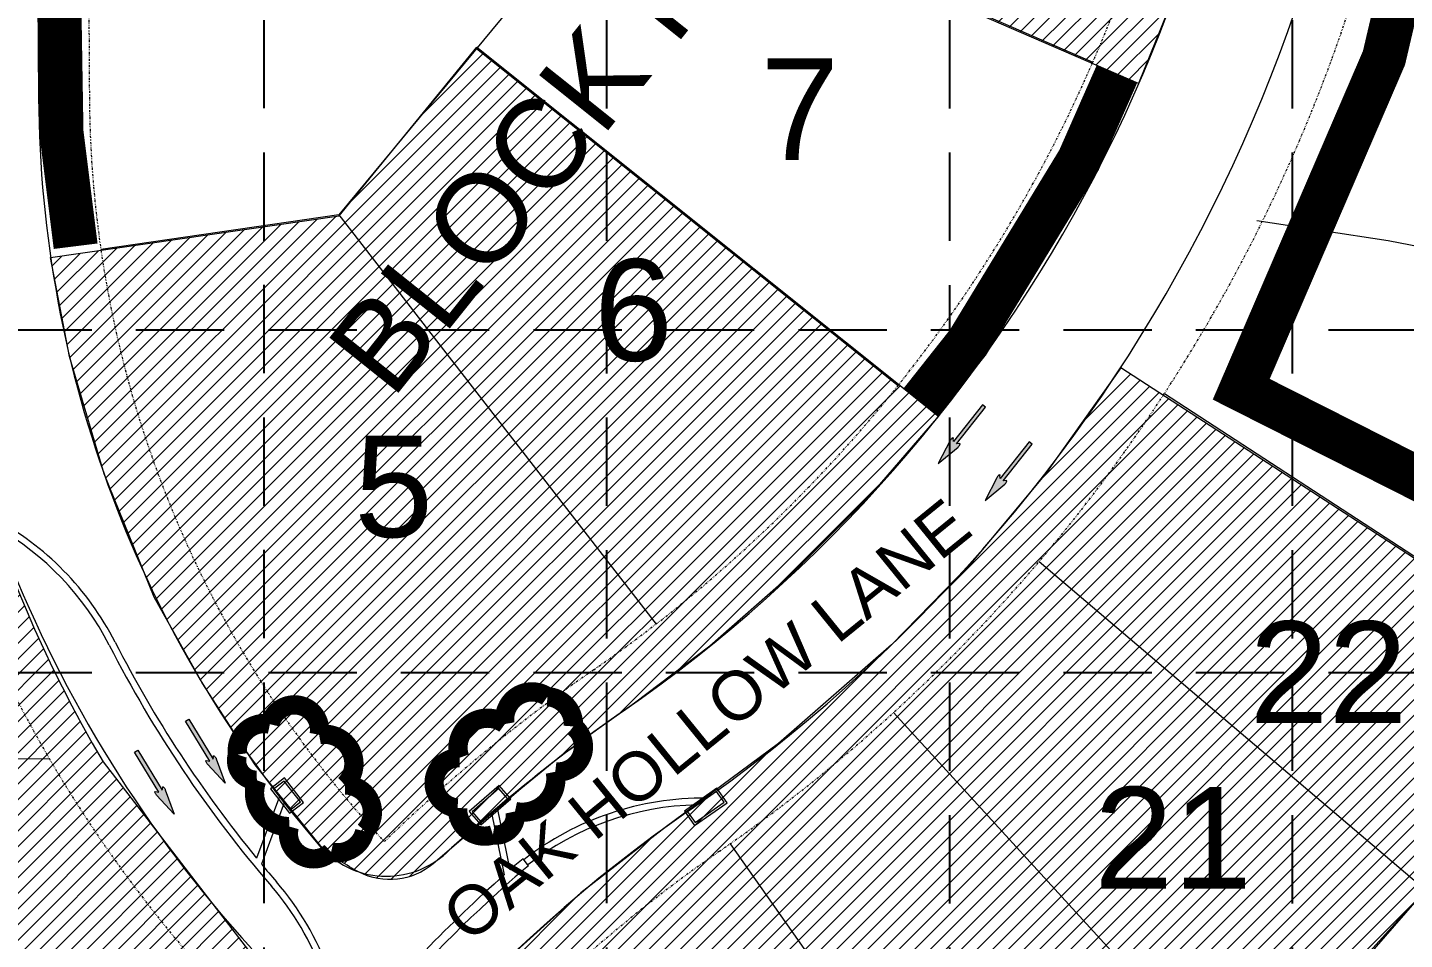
# Model space of a CAD drawing. Extents: x 218174 to 221286, y 216036 to 221010.
# Drawn here: x 219521 to 219832.8, y 220169.5 to 220376 of the extents above; entities that cross this region are included whole.
import ezdxf
from ezdxf.enums import TextEntityAlignment as Align

# ---------------------------------------------------------------- set-up
doc = ezdxf.new("R2010")
doc.units = 0
doc.header["$MEASUREMENT"] = 0
doc.linetypes.add('DASHED', pattern=[0.75, 0.5, -0.25])
doc.linetypes.add('DIVIDE', pattern=[1.25, 0.5, -0.25, 0, -0.25, 0, -0.25])
for name, color, linetype, lineweight in [('1 ARROWS', 7, 'Continuous', 0), ('1 BLOCK NUMBERS', 7, 'Continuous', 0), ('1 CURB LINE', 7, 'Continuous', 0), ('1 LOT NUMBERS', 7, 'Continuous', 0), ('1 STORM PIPE', 5, 'Continuous', 0), ('1 STREET NAMES', 7, 'Continuous', 0), ('1 TOPO', 42, 'Continuous', 0), ('PH.3-10', 7, 'Continuous', 0), ('PH.3-27', 7, 'Continuous', 0), ('PH.3-29', 7, 'Continuous', 0)]:
    doc.layers.add(name, color=color, linetype=linetype, lineweight=lineweight)
for name, color, linetype in [('1 EROSION BLANKETS', 84, 'Continuous'), ('1 INLET PROTECTION', 5, 'Continuous'), ('1 LIMITS OF DISTURBANCE', 1, 'DASHED'), ('1 SODDED LOT', 2, 'Continuous'), ('GRID', 251, 'DASHED')]:
    doc.layers.add(name, color=color, linetype=linetype)
doc.styles.get("Standard").update_dxf_attribs({"font": 'ARIAL.TTF'})
pattern_1 = [(45, (0, 0), (-1.767766952966369, 1.767766952966369), [])]

msp = doc.modelspace()

# ---------------------------------------------------------------- hatches: boundary and pattern name
at = {"layer": '1 ARROWS', "linetype": 'Continuous', "lineweight": 0}
h = msp.add_hatch(color=256, dxfattribs=at)
edge = h.paths.add_edge_path()
edge.add_line((219732.1239573365, 220281.8267715373), (219731.3070387706, 220281.7756616024))
edge.add_line((219731.3070387706, 220281.7756616024), (219737.8883347622, 220290.0646680146))
edge.add_line((219737.8883347622, 220290.0646680146), (219737.2123265707, 220290.5962967492))
edge.add_line((219737.2123265707, 220290.5962967492), (219730.6335178413, 220282.3104229925))
edge.add_line((219730.6335178413, 220282.3104229925), (219730.5752290513, 220283.0411066124))
edge.add_line((219730.5752290513, 220283.0411066124), (219730.5745907865, 220283.0427322415))
edge.add_ellipse((219730.2048890041, 220282.6531347852), major_axis=(0.3482267448612479, 0.4385637866688355), ratio=0.2857142856463292, start_angle=-17.18267223182842, end_angle=124.7269333316521)
edge.add_line((219729.903531748, 220282.4850711733), (219729.9044726889, 220282.4857777967))
edge.add_line((219729.9044726889, 220282.4857777967), (219727.2299, 220277.2903))
edge.add_line((219727.2299, 220277.2903), (219731.7157929522, 220281.0425202814))
edge.add_line((219731.7157929522, 220281.0425202814), (219731.7157032025, 220281.0409607121))
edge.add_ellipse((219731.8179673489, 220281.3783610805), major_axis=(0.3482267448234779, 0.4385637866334504), ratio=0.2857142857001599, start_angle=234.1684722200599, end_angle=374.4967194455411)
edge.add_line((219732.1239573365, 220281.8267715373), (219732.1239573365, 220281.8267715373))
h = msp.add_hatch(color=256, dxfattribs=at)
edge = h.paths.add_edge_path()
edge.add_line((219742.6966573365, 220273.4322715373), (219741.8797387705, 220273.3811616024))
edge.add_line((219741.8797387705, 220273.3811616024), (219748.4610347621, 220281.6701680146))
edge.add_line((219748.4610347621, 220281.6701680146), (219747.7850265707, 220282.2017967492))
edge.add_line((219747.7850265707, 220282.2017967492), (219741.2062178413, 220273.9159229925))
edge.add_line((219741.2062178413, 220273.9159229925), (219741.1479290513, 220274.6466066124))
edge.add_line((219741.1479290513, 220274.6466066124), (219741.1472907865, 220274.6482322415))
edge.add_ellipse((219740.7775890041, 220274.2586347852), major_axis=(0.3482267448612479, 0.4385637866688355), ratio=0.2857142856463292, start_angle=-17.18267223182842, end_angle=124.7269333316521)
edge.add_line((219740.476231748, 220274.0905711733), (219740.4771726889, 220274.0912777967))
edge.add_line((219740.4771726889, 220274.0912777967), (219737.8026, 220268.8958))
edge.add_line((219737.8026, 220268.8958), (219742.2884929522, 220272.6480202814))
edge.add_line((219742.2884929522, 220272.6480202814), (219742.2884032025, 220272.6464607121))
edge.add_ellipse((219742.3906673489, 220272.9838610805), major_axis=(0.3482267448234779, 0.4385637866334504), ratio=0.2857142857001599, start_angle=234.1684722200599, end_angle=374.4967194455411)
edge.add_line((219742.6966573365, 220273.4322715373), (219742.6966573365, 220273.4322715373))
h = msp.add_hatch(color=256, dxfattribs=at)
edge = h.paths.add_edge_path()
edge.add_line((219561.4672329908, 220210.0446731895), (219562.2712222852, 220209.8911504284))
edge.add_line((219562.2712222852, 220209.8911504284), (219556.7855369778, 220218.9425766517))
edge.add_line((219556.7855369778, 220218.9425766517), (219557.5230813177, 220219.3848937019))
edge.add_line((219557.5230813177, 220219.3848937019), (219563.0066934258, 220210.3368882746))
edge.add_line((219563.0066934258, 220210.3368882746), (219563.156484222, 220211.0544248496))
edge.add_line((219563.156484222, 220211.0544248496), (219563.1573220165, 220211.0559572176))
edge.add_ellipse((219563.4750481428, 220210.6229264657), major_axis=(-0.2902588503688108, 0.4789047845389429), ratio=0.2857142857174454, start_angle=235.2730666700991, end_angle=377.1826722255583, ccw=False)
edge.add_line((219563.7528560106, 220210.4182698357), (219563.7520114898, 220210.4190892688))
edge.add_line((219563.7520114898, 220210.4190892688), (219565.7514, 220204.9283))
edge.add_line((219565.7514, 220204.9283), (219561.7734438035, 220209.2152860869))
edge.add_line((219561.7734438035, 220209.2152860869), (219561.7733365484, 220209.2137276238))
edge.add_ellipse((219561.7143516423, 220209.561316056), major_axis=(-0.2902588503509425, 0.4789047845255291), ratio=0.2857142857266298, start_angle=-14.496719439743288, end_angle=125.83152777737209, ccw=False)
edge.add_line((219561.4672329908, 220210.0446731895), (219561.4672329908, 220210.0446731895))
h = msp.add_hatch(color=256, dxfattribs=at)
edge = h.paths.add_edge_path()
edge.add_line((219549.9221329908, 220203.0475731895), (219550.7261222852, 220202.8940504284))
edge.add_line((219550.7261222852, 220202.8940504284), (219545.2404369778, 220211.9454766517))
edge.add_line((219545.2404369778, 220211.9454766517), (219545.9779813177, 220212.3877937019))
edge.add_line((219545.9779813177, 220212.3877937019), (219551.4615934258, 220203.3397882746))
edge.add_line((219551.4615934258, 220203.3397882746), (219551.611384222, 220204.0573248496))
edge.add_line((219551.611384222, 220204.0573248496), (219551.6122220165, 220204.0588572176))
edge.add_ellipse((219551.9299481428, 220203.6258264657), major_axis=(-0.2902588503688108, 0.4789047845389429), ratio=0.2857142857174454, start_angle=235.2730666700991, end_angle=377.1826722255583, ccw=False)
edge.add_line((219552.2077560106, 220203.4211698357), (219552.2069114898, 220203.4219892688))
edge.add_line((219552.2069114898, 220203.4219892688), (219554.2063, 220197.9312))
edge.add_line((219554.2063, 220197.9312), (219550.2283438035, 220202.2181860869))
edge.add_line((219550.2283438035, 220202.2181860869), (219550.2282365484, 220202.2166276238))
edge.add_ellipse((219550.1692516423, 220202.564216056), major_axis=(-0.2902588503509425, 0.4789047845255291), ratio=0.2857142857266298, start_angle=-14.496719439743288, end_angle=125.83152777737209, ccw=False)
edge.add_line((219549.9221329908, 220203.0475731895), (219549.9221329908, 220203.0475731895))
at = {"layer": '1 SODDED LOT', "lineweight": 0}
h = msp.add_hatch(dxfattribs=at)
h.set_pattern_fill('ANSI31', color=256, scale=20, style=0)
h.set_pattern_definition(pattern_1)
edge = h.paths.add_edge_path()
edge.add_line((219364.6281475338, 220460.2936178464), (219232.8937301259, 220458.3902000675))
edge.add_line((219232.8937301259, 220458.3902000675), (219232.6231869011, 220560.1742229382))
edge.add_arc((219252.4173911525, 220560.2268361844), 19.79427417461874, 87.31007514687991, 180.1522925506069, ccw=False)
edge.add_line((219253.3463522889, 220579.999299898), (219474.9020951599, 220581.4859661451))
edge.add_arc((219475.036513095, 220561.4538536736), 20.03256344687747, 1.4560062429595177, 90.38445594781979, ccw=False)
edge.add_line((219495.0626086259, 220561.9628684477), (219497.1438557371, 220356.6911186352))
edge.add_arc((219791.7574147218, 220359.6782009741), 294.6287015865418, 180.5809011215974, 210.5828542980567)
edge.add_line((219538.1132394377, 220209.7758856383), (219575.8693280001, 220160.804141306))
edge.add_line((219575.8693280001, 220160.804141306), (219367.0058403096, 220160.001326015))
edge.add_line((219367.0058403096, 220160.001326015), (219364.6281475338, 220460.2936178464))
at = {"layer": '1 SODDED LOT', "linetype": 'Continuous', "lineweight": 0}
h = msp.add_hatch(dxfattribs=at)
h.set_pattern_fill('ANSI31', color=256, scale=20, style=0)
h.set_pattern_definition(pattern_1)
edge = h.paths.add_edge_path()
edge.add_line((219602.7784793339, 220559.9344761625), (219602.7784793339, 220571.9632260684))
edge.add_line((219602.7784793339, 220571.9632260684), (219620.4720608258, 220565.9555908452))
edge.add_line((219620.4720608258, 220565.9555908452), (219633.6385344724, 220560.5404843989))
edge.add_line((219633.6385344724, 220560.5404843989), (219651.9253105404, 220551.6809244579))
edge.add_line((219651.9253105404, 220551.6809244579), (219668.9425439259, 220543.9105488374))
edge.add_line((219668.9425439259, 220543.9105488374), (219683.8347094466, 220538.6223392258))
edge.add_line((219683.8347094466, 220538.6223392258), (219706.8953646941, 220532.2129721088))
edge.add_line((219706.8953646941, 220532.2129721088), (219724.3616612927, 220528.5640569867))
edge.add_line((219724.3616612927, 220528.5640569867), (219749.5353894655, 220525.9162117467))
edge.add_line((219749.5353894655, 220525.9162117467), (219779.3773260968, 220525.6812823724))
edge.add_arc((219779.1995171923, 220503.0950814091), 22.58690084893725, 37.781304304721914, 89.54895073534789, ccw=False)
edge.add_arc((219781.1481114029, 220504.6055478774), 20.1214336822965, -8.476052165405918, 37.78130430469878, ccw=False)
edge.add_line((219801.0497698659, 220501.639728622), (219799.7511149104, 220475.3389757959))
edge.add_line((219799.7511149104, 220475.3389757959), (219797.7902411187, 220455.2509567365))
edge.add_line((219797.7902411187, 220455.2509567365), (219793.4670472438, 220428.6815527271))
edge.add_line((219793.4670472438, 220428.6815527271), (219781.8662333434, 220386.3423972114))
edge.add_line((219781.8662333434, 220386.3423972114), (219772.5456104747, 220363.3325084734))
edge.add_line((219772.5456104747, 220363.3325084734), (219657.5235750148, 220413.2223498989))
edge.add_line((219657.5235750148, 220413.2223498989), (219633.0011165609, 220383.8178473354))
edge.add_line((219633.0011165609, 220383.8178473354), (219603.9692011778, 220407.673873235))
edge.add_line((219603.9692011778, 220407.673873235), (219602.7784793339, 220559.9344761625))
h = msp.add_hatch(dxfattribs=at)
h.set_pattern_fill('ANSI31', color=256, scale=20, style=0)
h.set_pattern_definition(pattern_1)
edge = h.paths.add_edge_path()
edge.add_line((219526.2461769135, 220323.9223792564), (219591.5442367588, 220333.3814508902))
edge.add_line((219591.5442367588, 220333.3814508902), (219622.7758362136, 220371.5567157192))
edge.add_line((219622.7758362136, 220371.5567157192), (219727.2596130487, 220288.0514650598))
edge.add_line((219727.2596130487, 220288.0514650598), (219711.4903015742, 220269.7328219048))
edge.add_line((219711.4903015742, 220269.7328219048), (219693.5661483194, 220251.8223492854))
edge.add_line((219693.5661483194, 220251.8223492854), (219675.474450092, 220235.9819695811))
edge.add_line((219675.474450092, 220235.9819695811), (219658.4173260628, 220223.0648607706))
edge.add_line((219658.4173260628, 220223.0648607706), (219650.3315416568, 220217.2864110971))
edge.add_line((219650.3315416568, 220217.2864110971), (219641.935510917, 220211.2189173469))
edge.add_line((219641.935510917, 220211.2189173469), (219632.7148814492, 220203.6532697004))
edge.add_line((219632.7148814492, 220203.6532697004), (219612.8516672641, 220186.6913040199))
edge.add_arc((219603.0647836599, 220198.1521788322), 15.07099008503849, 242.38841733745681, 310.4952930759175, ccw=False)
edge.add_arc((219619.1471225937, 220228.8997150842), 49.77045133669206, 230.8748589507821, 242.3884173374654, ccw=False)
edge.add_line((219587.7411579714, 220190.2893121804), (219572.549417771, 220209.062470198))
edge.add_line((219572.549417771, 220209.062470198), (219560.5890544938, 220227.670087948))
edge.add_line((219560.5890544938, 220227.670087948), (219549.6884718622, 220247.0341187609))
edge.add_line((219549.6884718622, 220247.0341187609), (219538.359400967, 220274.9482262235))
edge.add_line((219538.359400967, 220274.9482262235), (219530.5132805734, 220301.5281914588))
edge.add_line((219530.5132805734, 220301.5281914588), (219526.2461769135, 220323.9223792564))
h = msp.add_hatch(dxfattribs=at)
h.set_pattern_fill('ANSI31', color=256, scale=20, style=0)
h.set_pattern_definition(pattern_1)
edge = h.paths.add_edge_path()
edge.add_line((219475.4323052449, 219147.444003146), (219484.0059976856, 219158.0672530681))
edge.add_line((219484.0059976856, 219158.0672530681), (219525.0296510095, 219215.8261341982))
edge.add_line((219525.0296510095, 219215.8261341982), (219555.3456011817, 219266.1077832075))
edge.add_line((219555.3456011817, 219266.1077832075), (219580.1136357446, 219315.1255244578))
edge.add_line((219580.1136357446, 219315.1255244578), (219602.5341624803, 219366.8883159152))
edge.add_line((219602.5341624803, 219366.8883159152), (219621.3793221881, 219420.9509069505))
edge.add_line((219621.3793221881, 219420.9509069505), (219636.5571038646, 219475.7616311401))
edge.add_line((219636.5571038646, 219475.7616311401), (219648.3246516918, 219535.0259385895))
edge.add_line((219648.3246516918, 219535.0259385895), (219655.1489825292, 219587.1166144214))
edge.add_line((219655.1489825292, 219587.1166144214), (219659.2672806414, 219644.1361634186))
edge.add_line((219659.2672806414, 219644.1361634186), (219659.254730776, 219733.059728265))
edge.add_line((219659.254730776, 219733.059728265), (219657.4870566138, 219948.8443099199))
edge.add_line((219657.4870566138, 219948.8443099199), (219688.7331481751, 220030.9676380692))
edge.add_line((219688.7331481751, 220030.9676380692), (219749.0571499495, 220093.8122126724))
edge.add_line((219749.0571499495, 220093.8122126724), (219797.1930126573, 220136.0663225271))
edge.add_line((219797.1930126573, 220136.0663225271), (219840.5630852996, 220184.1232006675))
edge.add_line((219840.5630852996, 220184.1232006675), (219872.5042217056, 220231.4895576038))
edge.add_line((219872.5042217056, 220231.4895576038), (219768.5820726932, 220298.9748182372))
edge.add_line((219768.5820726932, 220298.9748182372), (219751.5323121054, 220274.9457712017))
edge.add_line((219751.5323121054, 220274.9457712017), (219734.6029277781, 220254.6460065115))
edge.add_line((219734.6029277781, 220254.6460065115), (219716.61547027, 220236.2493353521))
edge.add_line((219716.61547027, 220236.2493353521), (219691.0586083644, 220213.8978556696))
edge.add_line((219691.0586083644, 220213.8978556696), (219665.3797267635, 220194.9206644955))
edge.add_line((219665.3797267635, 220194.9206644955), (219646.3238232265, 220180.0664160972))
edge.add_line((219646.3238232265, 220180.0664160972), (219622.5762976214, 220158.7157978516))
edge.add_line((219622.5762976214, 220158.7157978516), (219597.137506899, 220129.1230808097))
edge.add_line((219597.137506899, 220129.1230808097), (219581.6785911615, 220107.4716529112))
edge.add_line((219581.6785911615, 220107.4716529112), (219569.5877775821, 220088.7570101068))
edge.add_arc((219750.1028268064, 219972.1331540567), 214.9111602416781, 147.1350465495527, 168.4719511664674)
edge.add_arc((220206.0321608502, 219879.1408230171), 680.2273229459104, 168.4719511664666, 178.0273705019318)
edge.add_line((219526.2079510478, 219902.555661235), (219527.2301247836, 219639.9876281985))
edge.add_arc((218960.6703304758, 219637.7820187235), 566.5640874952472, -25.11841071174888, 0.22305055361238146, ccw=False)
edge.add_arc((218340.7872357614, 219928.399408143), 1251.190641278881, 330.4295665447405, 334.88158928825175, ccw=False)
edge.add_arc((218923.4802639634, 219597.7813066724), 581.235796430975, 322.07344402292466, 330.4295665447392, ccw=False)
edge.add_arc((219395.5992003155, 219229.8951809441), 17.29280903881189, 142.0734440229354, 235.1860688875663)
edge.add_line((219385.7265072294, 219215.6976045424), (219475.4323052449, 219147.444003146))

# ---------------------------------------------------------------- linework, layer by layer
at = {"layer": '1 ARROWS', "linetype": 'Continuous', "lineweight": 0}
for p, q in [((219737.2123265707, 220290.5962967492), (219730.6335178413, 220282.3104229925)), ((219731.3070387706, 220281.7756616024), (219737.8883347622, 220290.0646680146)), ((219737.8883347622, 220290.0646680146), (219737.2123265707, 220290.5962967492)), ((219729.9044726889, 220282.4857777967), (219727.2299, 220277.2903)), ((219729.903531748, 220282.4850711733), (219729.9044726889, 220282.4857777967)), ((219730.5752290513, 220283.0411066124), (219730.5745907865, 220283.0427322415)), ((219730.6335178413, 220282.3104229925), (219730.5752290513, 220283.0411066124)), ((219747.7850265707, 220282.2017967492), (219741.2062178413, 220273.9159229925)), ((219748.4610347621, 220281.6701680146), (219747.7850265707, 220282.2017967492)), ((219727.2299, 220277.2903), (219731.7157929522, 220281.0425202814)), ((219732.1239573365, 220281.8267715373), (219731.3070387706, 220281.7756616024)), ((219731.7157929522, 220281.0425202814), (219731.7157032025, 220281.0409607121)), ((219732.1239573365, 220281.8267715373), (219732.1239573365, 220281.8267715373)), ((219741.8797387705, 220273.3811616024), (219748.4610347621, 220281.6701680146)), ((219740.4771726889, 220274.0912777967), (219737.8026, 220268.8958)), ((219740.476231748, 220274.0905711733), (219740.4771726889, 220274.0912777967)), ((219741.1479290513, 220274.6466066124), (219741.1472907865, 220274.6482322415)), ((219741.2062178413, 220273.9159229925), (219741.1479290513, 220274.6466066124)), ((219742.6966573365, 220273.4322715373), (219741.8797387705, 220273.3811616024)), ((219742.6966573365, 220273.4322715373), (219742.6966573365, 220273.4322715373)), ((219737.8026, 220268.8958), (219742.2884929522, 220272.6480202814)), ((219742.2884929522, 220272.6480202814), (219742.2884032025, 220272.6464607121)), ((219556.7855369778, 220218.9425766517), (219557.5230813177, 220219.3848937019)), ((219562.2712222852, 220209.8911504284), (219556.7855369778, 220218.9425766517)), ((219557.5230813177, 220219.3848937019), (219563.0066934258, 220210.3368882746)), ((219545.2404369778, 220211.9454766517), (219545.9779813177, 220212.3877937019)), ((219550.7261222852, 220202.8940504284), (219545.2404369778, 220211.9454766517)), ((219545.9779813177, 220212.3877937019), (219551.4615934258, 220203.3397882746)), ((219563.0066934258, 220210.3368882746), (219563.156484222, 220211.0544248496)), ((219563.156484222, 220211.0544248496), (219563.1573220165, 220211.0559572176)), ((219561.4672329908, 220210.0446731895), (219562.2712222852, 220209.8911504284)), ((219561.4672329908, 220210.0446731895), (219561.4672329908, 220210.0446731895)), ((219561.7734438035, 220209.2152860869), (219561.7733365484, 220209.2137276238)), ((219565.7514, 220204.9283), (219561.7734438035, 220209.2152860869)), ((219563.7528560106, 220210.4182698357), (219563.7520114898, 220210.4190892688)), ((219563.7520114898, 220210.4190892688), (219565.7514, 220204.9283)), ((219549.9221329908, 220203.0475731895), (219550.7261222852, 220202.8940504284)), ((219549.9221329908, 220203.0475731895), (219549.9221329908, 220203.0475731895)), ((219550.2283438035, 220202.2181860869), (219550.2282365484, 220202.2166276238)), ((219554.2063, 220197.9312), (219550.2283438035, 220202.2181860869)), ((219551.4615934258, 220203.3397882746), (219551.611384222, 220204.0573248496)), ((219551.611384222, 220204.0573248496), (219551.6122220165, 220204.0588572176)), ((219552.2077560106, 220203.4211698357), (219552.2069114898, 220203.4219892688)), ((219552.2069114898, 220203.4219892688), (219554.2063, 220197.9312))]:
    msp.add_line(p, q, dxfattribs=at)
for centre, major_axis, ratio, start_param, end_param in [((219730.2048890041, 220282.6531347852), (0.3482267448612479, 0.4385637866688355), 0.2857142856463292, -0.2998942047364084, 2.176895652552789), ((219731.8179673489, 220281.3783610805), (0.3482267448234779, 0.4385637866334504), 0.2857142857001599, 4.08701084460492, 6.536200792242166), ((219740.7775890041, 220274.2586347852), (0.3482267448612479, 0.4385637866688355), 0.2857142856463292, -0.2998942047364084, 2.176895652552789), ((219742.3906673489, 220272.9838610805), (0.3482267448234779, 0.4385637866334504), 0.2857142857001599, 4.08701084460492, 6.536200792242166)]:
    msp.add_ellipse(centre, major_axis=major_axis, ratio=ratio, start_param=start_param, end_param=end_param, dxfattribs=at)
at = {"layer": '1 ARROWS', "linetype": 'Continuous', "lineweight": 0, "extrusion": (0, 0, -0.9999999999999999)}
for centre in [(219563.4750481428, 220210.6229264657), (219551.9299481428, 220203.6258264657)]:
    msp.add_ellipse(centre, major_axis=(-0.2902588503688103, 0.478904784538942), ratio=0.2857142857174454, start_param=-0.2998942046269744, end_param=2.176895652522226, dxfattribs=at)
at = {"layer": '1 ARROWS', "linetype": 'Continuous', "lineweight": 0, "extrusion": (0, 0, -0.9999999999999998)}
for centre in [(219561.7143516423, 220209.561316056), (219550.1692516423, 220202.564216056)]:
    msp.add_ellipse(centre, major_axis=(-0.2902588503509423, 0.4789047845255287), ratio=0.2857142857266298, start_param=4.087010844649741, end_param=6.536200792140974, dxfattribs=at)
at = {"layer": '1 ARROWS', "linetype": 'Continuous', "lineweight": 0}
for p in [(219730.5752290513, 220283.0411066124), (219741.1479290513, 220274.6466066124), (219563.156484222, 220211.0544248496), (219551.611384222, 220204.0573248496)]:
    msp.add_point(p, dxfattribs=at)
at = {"layer": '1 CURB LINE', "color": 7, "linetype": 'Continuous', "lineweight": 0}
msp.add_line((219522.2936, 220561.7748), (219523.5174, 220360.1636), dxfattribs=at)
for centre, radius, start, end in [((219464.1807801111, 220497.8027696703), 336.4999999999992, 304.7004944444444, 0.3477916666666745), ((219464.1807801111, 220497.8027696703), 363.4999999999992, 304.7004944444444, 0.3477916666666745), ((219785.0125313658, 220361.7509781316), 261.5, 180.3477888888889, 220.8318361111112), ((219785.0125313658, 220361.7509781316), 288.5, 180.3477888888889, 222.3517111111111), ((219862.6814171367, 219922.3053828038), 363.500000000001, 124.7004944444445, 132.7653416666667), ((219862.6814171367, 219922.3053828038), 336.500000000001, 124.7004944444445, 180.3477888888889), ((219602.2859330335, 220203.8483490784), 20, 220.8318361111112, 312.7653416666667)]:
    msp.add_arc(centre, radius, start, end, dxfattribs=at)
at = {"layer": '1 EROSION BLANKETS', "lineweight": 0, "const_width": 10, "flags": 128}
for points in [[(219531.9101046904, 220326.5157392247), (219528.684447774, 220352.3012964607), (219527.8047192798, 220406.2165514467), (219527.2211718792, 220562.1009981651), (219532.6261513508, 220574.060034716), (219544.980384045, 220577.2748394493), (219595.3198579933, 220569.3278875433), (219598.8640424473, 220567.2715520147), (219603.0941794967, 220567.0430728627)], [(219723.2584369559, 220291.1971933541), (219733.9569411417, 220304.7067730401), (219759.0725514852, 220345.9838421176), (219767.6647272311, 220365.4666056596)]]:
    msp.add_lwpolyline(points, dxfattribs=at)
at = {"layer": '1 INLET PROTECTION', "color": 170, "ltscale": 100}
for points, const_width in [([(219640.4980007478, 220207.5075779688, 0.5205670505517462), (219640.4980007478, 220207.5075779688, 0.7651954600696135), (219644.5985611564, 220217.7752430846, 0.4178788784126488), (219638.7163888069, 220224.5141043191, 0.6649002420699669), (219629.123555631, 220218.3250277855, 0.744833174426672), (219618.8836374535, 220210.6898051508, 0.9756416855879776), (219618.3741175902, 220199.3012286834, 0.5205670505517462), (219626.3920032991, 220193.2205587746, 0.5205670505517462), (219631.3772800353, 220198.5109391505, 0.5402640007904789), (219640.4980007478, 220207.5075779688)], 4.365771642706342), ([(219580.2980052308, 220195.1102260696, 0.5205670505517462), (219580.2980052308, 220195.1102260696, 0.7651954600696135), (219589.7405891004, 220189.3589520838, 0.4178788784126488), (219597.3639671697, 220194.0383013013, 0.6649002420699669), (219592.8566940118, 220204.5269430322, 0.744833174426672), (219587.0310502207, 220215.8941952675, 0.9756416855879776), (219575.8858667219, 220218.2908949198, 0.5205670505517462), (219568.5562752038, 220211.3961051509, 0.5205670505517462), (219572.9437522593, 220205.6003175646, 0.5402640007904789), (219580.2980052308, 220195.1102260696)], 4.365771642706343)]:
    msp.add_lwpolyline(points, format="xyb", close=True, dxfattribs=dict(at, const_width=const_width))
at = {"layer": '1 LIMITS OF DISTURBANCE', "lineweight": 0, "ltscale": 50, "const_width": 10, "flags": 128}
msp.add_lwpolyline([(219795.8126128298, 220294.1240772989), (219828.134343115, 220369.1366200729), (219851.8287879115, 220470.182271975), (219922.6441570617, 220466.019840405), (219922.6441570617, 219877.2712411153), (219898.6892812135, 219877.2712411153), (219898.6892812135, 219829.8185415252), (219898.6892812135, 219823.7315118232), (219926.8632809638, 219823.7315118232), (219926.8632809638, 219527.7813082046), (219891.3802011511, 219466.4095382395), (219783.5307126085, 219399.4123521535), (219693.9642650548, 219309.8342923901), (219662.0224883495, 219250.0913946521), (219626.8046204895, 219173.9805770289), (219620.2524381803, 219105.235322775), (219602.2340115313, 219113.4192769275), (219607.1481162483, 219169.0701975892), (219579.3014374788, 219173.1621746655), (219549.8167024603, 219128.9688060296), (219503.1325475741, 219159.2494502902), (219587.4916333504, 219298.3767403642), (219646.3202375506, 219456.1992878347), (219679.4409759368, 219633.2601736337), (219671.2059804604, 219940.3519262827), (219685.6824423594, 219990.9809145564), (219706.3631052641, 219976.5154860266), (219728.0778087842, 220000.2801202655), (219722.9076483938, 220048.8426170949), (219818.4617264007, 220135.9860479461), (219868.1291635908, 220203.9002078371), (219889.0417642302, 220246.9995747512)], close=True, dxfattribs=at)
at = {"layer": '1 SODDED LOT', "lineweight": 0, "flags": 128}
msp.add_lwpolyline([(219364.6281475338, 220460.2936178464), (219232.8937301259, 220458.3902000675), (219232.6231869011, 220560.1742229382, -0.4288186116014613), (219253.3463522889, 220579.999299898), (219474.9020951599, 220581.4859661451, -0.4087463979646913), (219495.0626086259, 220561.9628684477), (219497.1438557371, 220356.6911186352, 0.1316611676495847), (219538.1132394377, 220209.7758856383), (219575.8693280001, 220160.804141306), (219367.0058403096, 220160.001326015)], format="xyb", close=True, dxfattribs=at)
at = {"layer": '1 SODDED LOT', "linetype": 'Continuous', "lineweight": 0, "flags": 128}
for points in [[(219602.7784793339, 220559.9344761625), (219602.7784793339, 220571.9632260684), (219620.4720608258, 220565.9555908452), (219633.6385344724, 220560.5404843989), (219651.9253105404, 220551.6809244579), (219668.9425439259, 220543.9105488374), (219683.8347094466, 220538.6223392258), (219706.8953646941, 220532.2129721088), (219724.3616612927, 220528.5640569867), (219749.5353894655, 220525.9162117467), (219779.3773260968, 220525.6812823724, -0.2298005694861824), (219797.0511863716, 220516.932927971, -0.2046219778182962), (219801.0497698659, 220501.639728622), (219799.7511149104, 220475.3389757959), (219797.7902411187, 220455.2509567365), (219793.4670472438, 220428.6815527271), (219781.8662333434, 220386.3423972114), (219772.5456104747, 220363.3325084734), (219657.5235750148, 220413.2223498989), (219633.0011165609, 220383.8178473354), (219603.9692011778, 220407.673873235)], [(219526.2461769135, 220323.9223792564), (219591.5442367588, 220333.3814508902), (219622.7758362136, 220371.5567157192), (219727.2596130487, 220288.0514650598), (219711.4903015742, 220269.7328219048), (219693.5661483194, 220251.8223492854), (219675.474450092, 220235.9819695811), (219658.4173260628, 220223.0648607706), (219650.3315416568, 220217.2864110971), (219641.935510917, 220211.2189173469), (219632.7148814492, 220203.6532697004), (219612.8516672641, 220186.6913040199, -0.3062406763523609), (219596.0797538677, 220184.7976252662, -0.0502796812533997), (219587.7411579714, 220190.2893121804), (219572.549417771, 220209.062470198), (219560.5890544938, 220227.670087948), (219549.6884718622, 220247.0341187609), (219538.359400967, 220274.9482262235), (219530.5132805734, 220301.5281914588)]]:
    msp.add_lwpolyline(points, format="xyb", close=True, dxfattribs=at)
msp.add_lwpolyline([(219659.254730776, 219733.059728265), (219657.4870566138, 219948.8443099199), (219688.7331481751, 220030.9676380692), (219749.0571499495, 220093.8122126724), (219797.1930126573, 220136.0663225271), (219840.5630852996, 220184.1232006675), (219872.5042217056, 220231.4895576038), (219768.5820726932, 220298.9748182372), (219751.5323121054, 220274.9457712017), (219734.6029277781, 220254.6460065115), (219716.61547027, 220236.2493353521), (219691.0586083644, 220213.8978556696), (219665.3797267635, 220194.9206644955), (219646.3238232265, 220180.0664160972), (219622.5762976214, 220158.7157978516), (219597.137506899, 220129.1230808097), (219581.6785911615, 220107.4716529112), (219569.5877775821, 220088.7570101068, 0.09336972847187419), (219539.5270720376, 220015.0826395015, 0.04171755807883162), (219526.2079510478, 219902.555661235)], format="xyb", dxfattribs=at)
at = {"layer": '1 STORM PIPE', "linetype": 'Continuous', "lineweight": 0}
for p, q in [((219578.0399, 220201.8954), (219572.861, 220187.9559)), ((219579.1227, 220200.5031), (219573.964, 220186.618)), ((219626.0415, 220198.2461), (219628.9484, 220184.1639)), ((219627.3393, 220199.3786), (219630.2427, 220185.3132)), ((219634.4712, 220186.2223), (219633.2406, 220187.7989))]:
    msp.add_line(p, q, dxfattribs=at)
for centre, radius, start, end in [((219482.29711255, 220206.9498954118), 65.74999999999592, 27.08414444444445, 61.93795555555558), ((219482.29711255, 220206.9498954118), 64.24999999999592, 27.08414444444445, 60.43636944444442), ((219785.0145926183, 220361.7525594331), 275.7525385040842, 207.0841444444444, 220.78325), ((219785.0145926183, 220361.7525594331), 274.2525385040842, 207.0841444444444, 219.3244027777778), ((219673.8497120695, 220135.7710408414), 65.75000000000372, 89.19918333333332, 127.9729722222222), ((219673.8497120695, 220135.7710408414), 64.25000000000372, 91.08315833333333, 127.9729611111111), ((219785.0145926183, 220361.7525594331), 274.2525385040842, 219.6866472222222, 220.78325), ((219673.8497120695, 220135.7710408414), 66.00000000000374, 127.9730083333334, 131.3542166666667), ((219673.8497120695, 220135.7710408414), 64.00000000000372, 127.9729583333333, 131.4959888888889), ((219862.6820346565, 219922.3048155723), 349.0008366420466, 131.4959888888889, 145.8092555555556), ((219527.5693687309, 220139.6631171114), 65.75000000000347, 20.10071111111112, 40.78325000000001), ((219862.6820346565, 219922.3048155723), 351.0008366420466, 131.7518916666667, 139.865513888889), ((219527.5693687309, 220139.6631171114), 64.25000000000347, 20.10071111111112, 40.78325000000001)]:
    msp.add_arc(centre, radius, start, end, dxfattribs=at)
at = {"layer": '1 TOPO', "color": 5, "linetype": 'Continuous', "lineweight": 0}
msp.add_lwpolyline([(219942.170459253, 220241.6535944439), (219906.5669, 220284.297), (219896.9064, 220295.3075), (219889.4747, 220302.443), (219878.5372, 220311.9741), (219873.2723, 220316.0723), (219867.3379, 220319.6241), (219858.262, 220322.0426), (219829.1109, 220327.7391), (219799.3390659202, 220332.2550882212)], dxfattribs=at)
at = {"layer": 'GRID', "color": 253, "linetype": 'DASHED', "ltscale": 40}
for p, q in [((219574.6183524896, 216427.7317983443), (219574.6183524896, 220928.2973227122)), ((219652.2111346712, 216427.7195991363), (219652.2111346712, 220928.2973227122)), ((219729.8039168528, 216427.7073999283), (219729.8039168528, 220928.2973227122)), ((219807.3966990344, 216427.6952007203), (219807.3966990344, 220928.2973227122)), ((218255.5410554017, 220307.5550652589), (221204.0667783041, 220307.5550652589)), ((218255.5410554017, 220229.9622830775), (221204.0667783041, 220229.9622830775))]:
    msp.add_line(p, q, dxfattribs=at)
at = {"layer": 'PH.3-10', "color": 7, "linetype": 'Continuous', "lineweight": 0}
for points in [[(219580.3352, 220198.1295), (219583.4928, 220200.5852), (219579.1954, 220206.1108), (219576.0379, 220203.6552)], [(219580.423, 220198.8312), (219582.7911, 220200.6729), (219579.1076, 220205.4091), (219576.7395, 220203.5674)], [(219620.9986, 220198.4907), (219623.6286, 220195.4768), (219630.4096, 220201.3944), (219627.7797, 220204.4082)], [(219621.704, 220198.4426), (219623.6766, 220196.1823), (219629.7042, 220201.4424), (219627.7317, 220203.7027)], [(219669.749, 220198.5856), (219672.0548, 220195.317), (219679.4091, 220200.5049), (219677.1034, 220203.7735)], [(219670.4458, 220198.4651), (219672.1751, 220196.0137), (219678.7122, 220200.6251), (219676.983, 220203.0767)]]:
    msp.add_lwpolyline(points, close=True, dxfattribs=at)
at = {"layer": 'PH.3-27', "color": 7, "linetype": 'DIVIDE', "lineweight": 0}
msp.add_line((219533.7407, 220570.5114), (219535.0171, 220360.2335), dxfattribs=at)
for centre, radius, start, end in [((219464.1807801111, 220497.8027696703), 325, 304.7004944444444, 359.6119611111111), ((219464.1807477195, 220497.8027229777), 375, 304.7004944444444, 359.7101166666667), ((219785.0125313658, 220361.7509781316), 250, 180.3477888888889, 222.8687833333333), ((219785.0125313658, 220361.7509781316), 300, 180.3477888888889, 223.7123361111111), ((219862.6814171367, 219922.3053828038), 375, 124.7004944444445, 134.0851083333333), ((219862.6814171367, 219922.3053828038), 325, 124.7004944444445, 180.3477888888889)]:
    msp.add_arc(centre, radius, start, end, dxfattribs=at)
at = {"layer": 'PH.3-29', "color": 7, "linetype": 'Continuous', "lineweight": 0}
for p, q in [((219657.6951, 220413.6647), (219591.5009, 220333.598)), ((219657.6951, 220413.6647), (219762.2278, 220368.215)), ((219622.6405, 220371.2636), (219718.1417, 220295.0003)), ((219591.5009, 220333.598), (219537.617, 220325.7587)), ((219591.5009, 220333.598), (219663.3266, 220240.9644)), ((219778.4144, 220293.1513), (219872.7311, 220231.7256)), ((219750.0436, 220255.0943), (219837.5359, 220180.81)), ((219717.0924, 220220.9261), (219796.0077, 220134.5331)), ((219525.956, 220210.4575), (219365.9291, 220209.4861)), ((219680.0888, 220191.1944), (219749.0089, 220093.3218)), ((219842.2705, 220186.2434), (219801.1064, 220139.0039))]:
    msp.add_line(p, q, dxfattribs=at)

# ---------------------------------------------------------------- texts
at = {"layer": '1 BLOCK NUMBERS', "color": 7, "linetype": 'Continuous', "lineweight": 0}
msp.add_text('BLOCK P', height=20, rotation=51.36834722222223, dxfattribs=at).set_placement((219633.5531248026, 220345.0865435699), align=Align.MIDDLE)
at = {"layer": '1 LOT NUMBERS', "color": 7, "linetype": 'Continuous', "lineweight": 0}
for s, p in [('7', (219686.9311, 220346.0487)), ('7', (219686.9311, 220346.0487)), ('7', (219686.9311, 220346.0487)), ('7', (219686.9311, 220346.0487)), ('7', (219686.9311, 220346.0487)), ('7', (219686.9311, 220346.0487)), ('7', (219686.9311, 220346.0487)), ('7', (219686.9311, 220346.0487)), ('7', (219686.9311, 220346.0487)), ('7', (219686.9311, 220346.0487)), ('7', (219686.9311, 220346.0487)), ('7', (219686.9311, 220346.0487)), ('7', (219686.9311, 220346.0487)), ('7', (219686.9311, 220346.0487)), ('7', (219686.9311, 220346.0487)), ('7', (219686.9311, 220346.0487)), ('7', (219686.9311, 220346.0487)), ('7', (219686.9311, 220346.0487)), ('7', (219686.9311, 220346.0487)), ('7', (219686.9311, 220346.0487)), ('7', (219686.9311, 220346.0487)), ('7', (219686.9311, 220346.0487)), ('7', (219686.9311, 220346.0487)), ('7', (219686.9311, 220346.0487)), ('7', (219686.9311, 220346.0487)), ('7', (219686.9311, 220346.0487)), ('7', (219686.9311, 220346.0487)), ('7', (219686.9311, 220346.0487)), ('7', (219686.9311, 220346.0487)), ('7', (219686.9311, 220346.0487)), ('7', (219686.9311, 220346.0487)), ('7', (219686.9311, 220346.0487)), ('6', (219649.2604, 220300.5762)), ('6', (219649.2604, 220300.5762)), ('6', (219649.2604, 220300.5762)), ('6', (219649.2604, 220300.5762)), ('6', (219649.2604, 220300.5762)), ('6', (219649.2604, 220300.5762)), ('6', (219649.2604, 220300.5762)), ('6', (219649.2604, 220300.5762)), ('6', (219649.2604, 220300.5762)), ('6', (219649.2604, 220300.5762)), ('6', (219649.2604, 220300.5762)), ('6', (219649.2604, 220300.5762)), ('6', (219649.2604, 220300.5762)), ('6', (219649.2604, 220300.5762)), ('6', (219649.2604, 220300.5762)), ('6', (219649.2604, 220300.5762)), ('6', (219649.2604, 220300.5762)), ('6', (219649.2604, 220300.5762)), ('6', (219649.2604, 220300.5762)), ('6', (219649.2604, 220300.5762)), ('6', (219649.2604, 220300.5762)), ('6', (219649.2604, 220300.5762)), ('6', (219649.2604, 220300.5762)), ('6', (219649.2604, 220300.5762)), ('6', (219649.2604, 220300.5762)), ('6', (219649.2604, 220300.5762)), ('6', (219649.2604, 220300.5762)), ('6', (219649.2604, 220300.5762)), ('6', (219649.2604, 220300.5762)), ('6', (219649.2604, 220300.5762)), ('6', (219649.2604, 220300.5762)), ('6', (219649.2604, 220300.5762)), ('5', (219594.9702, 220260.6491)), ('5', (219594.9702, 220260.6491)), ('5', (219594.9702, 220260.6491)), ('5', (219594.9702, 220260.6491)), ('5', (219594.9702, 220260.6491)), ('5', (219594.9702, 220260.6491)), ('5', (219594.9702, 220260.6491)), ('5', (219594.9702, 220260.6491)), ('5', (219594.9702, 220260.6491)), ('5', (219594.9702, 220260.6491)), ('5', (219594.9702, 220260.6491)), ('5', (219594.9702, 220260.6491)), ('5', (219594.9702, 220260.6491)), ('5', (219594.9702, 220260.6491)), ('5', (219594.9702, 220260.6491)), ('5', (219594.9702, 220260.6491)), ('5', (219594.9702, 220260.6491)), ('5', (219594.9702, 220260.6491)), ('5', (219594.9702, 220260.6491)), ('5', (219594.9702, 220260.6491)), ('5', (219594.9702, 220260.6491)), ('5', (219594.9702, 220260.6491)), ('5', (219594.9702, 220260.6491)), ('5', (219594.9702, 220260.6491)), ('5', (219594.9702, 220260.6491)), ('5', (219594.9702, 220260.6491)), ('5', (219594.9702, 220260.6491)), ('5', (219594.9702, 220260.6491)), ('5', (219594.9702, 220260.6491)), ('5', (219594.9702, 220260.6491)), ('5', (219594.9702, 220260.6491)), ('5', (219594.9702, 220260.6491)), ('22', (219797.6793404064, 220218.570625944)), ('21', (219762.506315259, 220181.0493460522))]:
    msp.add_text(s, height=23, dxfattribs=at).set_placement(p)
at = {"layer": '1 STREET NAMES', "color": 7, "linetype": 'Continuous', "lineweight": 0}
msp.add_text('OAK HOLLOW LANE', height=11, rotation=39.0652, dxfattribs=at).set_placement((219674.6917789815, 220219.1948125427), align=Align.MIDDLE)
msp.add_text('OAK HOLLOW LANE', height=11, rotation=39.0652, dxfattribs=at).set_placement((219674.6917789815, 220219.1948125427), align=Align.MIDDLE)
msp.add_text('OAK HOLLOW LANE', height=11, rotation=39.0652, dxfattribs=at).set_placement((219674.6917789815, 220219.1948125427), align=Align.MIDDLE)
msp.add_text('OAK HOLLOW LANE', height=11, rotation=39.0652, dxfattribs=at).set_placement((219674.6917789815, 220219.1948125427), align=Align.MIDDLE)
msp.add_text('OAK HOLLOW LANE', height=11, rotation=39.0652, dxfattribs=at).set_placement((219674.6917789815, 220219.1948125427), align=Align.MIDDLE)
msp.add_text('OAK HOLLOW LANE', height=11, rotation=39.0652, dxfattribs=at).set_placement((219674.6917789815, 220219.1948125427), align=Align.MIDDLE)
msp.add_text('OAK HOLLOW LANE', height=11, rotation=39.0652, dxfattribs=at).set_placement((219674.6917789815, 220219.1948125427), align=Align.MIDDLE)
msp.add_text('OAK HOLLOW LANE', height=11, rotation=39.0652, dxfattribs=at).set_placement((219674.6917789815, 220219.1948125427), align=Align.MIDDLE)
msp.add_text('OAK HOLLOW LANE', height=11, rotation=39.0652, dxfattribs=at).set_placement((219674.6917789815, 220219.1948125427), align=Align.MIDDLE)
msp.add_text('OAK HOLLOW LANE', height=11, rotation=39.0652, dxfattribs=at).set_placement((219674.6917789815, 220219.1948125427), align=Align.MIDDLE)
msp.add_text('OAK HOLLOW LANE', height=11, rotation=39.0652, dxfattribs=at).set_placement((219674.6917789815, 220219.1948125427), align=Align.MIDDLE)
msp.add_text('OAK HOLLOW LANE', height=11, rotation=39.0652, dxfattribs=at).set_placement((219674.6917789815, 220219.1948125427), align=Align.MIDDLE)
msp.add_text('OAK HOLLOW LANE', height=11, rotation=39.0652, dxfattribs=at).set_placement((219674.6917789815, 220219.1948125427), align=Align.MIDDLE)
msp.add_text('OAK HOLLOW LANE', height=11, rotation=39.0652, dxfattribs=at).set_placement((219674.6917789815, 220219.1948125427), align=Align.MIDDLE)
msp.add_text('OAK HOLLOW LANE', height=11, rotation=39.0652, dxfattribs=at).set_placement((219674.6917789815, 220219.1948125427), align=Align.MIDDLE)
msp.add_text('OAK HOLLOW LANE', height=11, rotation=39.0652, dxfattribs=at).set_placement((219674.6917789815, 220219.1948125427), align=Align.MIDDLE)
msp.add_text('OAK HOLLOW LANE', height=11, rotation=39.0652, dxfattribs=at).set_placement((219674.6917789815, 220219.1948125427), align=Align.MIDDLE)
msp.add_text('OAK HOLLOW LANE', height=11, rotation=39.0652, dxfattribs=at).set_placement((219674.6917789815, 220219.1948125427), align=Align.MIDDLE)
msp.add_text('OAK HOLLOW LANE', height=11, rotation=39.0652, dxfattribs=at).set_placement((219674.6917789815, 220219.1948125427), align=Align.MIDDLE)
msp.add_text('OAK HOLLOW LANE', height=11, rotation=39.0652, dxfattribs=at).set_placement((219674.6917789815, 220219.1948125427), align=Align.MIDDLE)
msp.add_text('OAK HOLLOW LANE', height=11, rotation=39.0652, dxfattribs=at).set_placement((219674.6917789815, 220219.1948125427), align=Align.MIDDLE)
msp.add_text('OAK HOLLOW LANE', height=11, rotation=39.0652, dxfattribs=at).set_placement((219674.6917789815, 220219.1948125427), align=Align.MIDDLE)
msp.add_text('OAK HOLLOW LANE', height=11, rotation=39.0652, dxfattribs=at).set_placement((219674.6917789815, 220219.1948125427), align=Align.MIDDLE)
msp.add_text('OAK HOLLOW LANE', height=11, rotation=39.0652, dxfattribs=at).set_placement((219674.6917789815, 220219.1948125427), align=Align.MIDDLE)
msp.add_text('OAK HOLLOW LANE', height=11, rotation=39.0652, dxfattribs=at).set_placement((219674.6917789815, 220219.1948125427), align=Align.MIDDLE)
msp.add_text('OAK HOLLOW LANE', height=11, rotation=39.0652, dxfattribs=at).set_placement((219674.6917789815, 220219.1948125427), align=Align.MIDDLE)
msp.add_text('OAK HOLLOW LANE', height=11, rotation=39.0652, dxfattribs=at).set_placement((219674.6917789815, 220219.1948125427), align=Align.MIDDLE)
msp.add_text('OAK HOLLOW LANE', height=11, rotation=39.0652, dxfattribs=at).set_placement((219674.6917789815, 220219.1948125427), align=Align.MIDDLE)
msp.add_text('OAK HOLLOW LANE', height=11, rotation=39.0652, dxfattribs=at).set_placement((219674.6917789815, 220219.1948125427), align=Align.MIDDLE)
msp.add_text('OAK HOLLOW LANE', height=11, rotation=39.0652, dxfattribs=at).set_placement((219674.6917789815, 220219.1948125427), align=Align.MIDDLE)
msp.add_text('OAK HOLLOW LANE', height=11, rotation=39.0652, dxfattribs=at).set_placement((219674.6917789815, 220219.1948125427), align=Align.MIDDLE)
msp.add_text('OAK HOLLOW LANE', height=11, rotation=39.0652, dxfattribs=at).set_placement((219674.6917789815, 220219.1948125427), align=Align.MIDDLE)

doc.saveas('drawing.dxf')
